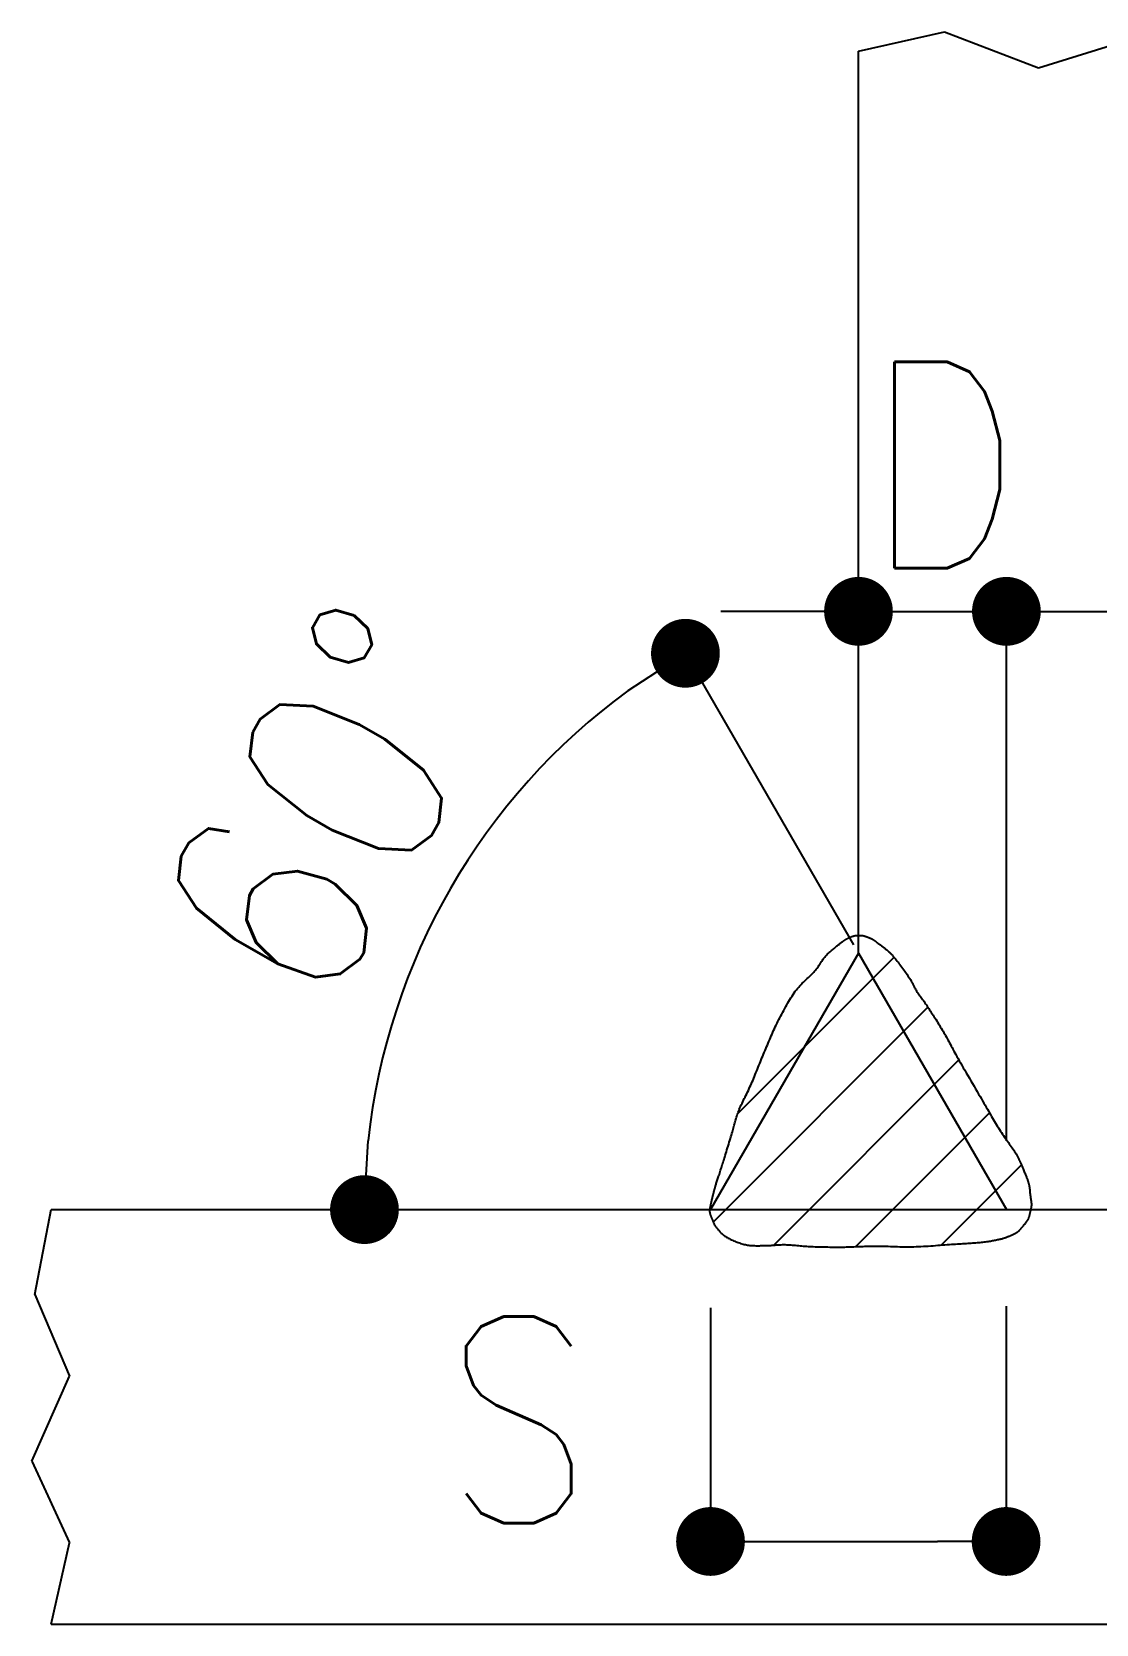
# Model space of a CAD drawing. Extents: x 89504 to 820828, y -104886 to 219894.
# Drawn here: x 820003.9 to 820127.7, y -103060.1 to -102875 of the extents above; entities that cross this region are included whole.
import ezdxf

# ---------------------------------------------------------------- set-up
doc = ezdxf.new("R2010")
doc.units = 0
doc.header["$MEASUREMENT"] = 0
doc.layers.get('0').update_dxf_attribs({"color": 3, "linetype": 'CONTINUOUS'})
doc.layers.add('寸法', color=4, linetype='CONTINUOUS')
doc.styles.add('DRACAD', font='txt', dxfattribs={"width": 0.85, "bigfont": 'extfont2'})

# ---------------------------------------------------------------- blocks, each defined once
blk = doc.blocks.new('_DOT')
at = {"color": 0, "linetype": 'ByBlock', "lineweight": -2}
blk.add_line((-0.5, 0), (-1, 0), dxfattribs=at)
at = {"color": 0, "linetype": 'ByBlock', "lineweight": -2, "const_width": 0.5}
blk.add_lwpolyline([(-0.25, 0, 1), (0.25, 0, 1)], format="xyb", close=True, dxfattribs=at)

msp = doc.modelspace()

# ---------------------------------------------------------------- linework, layer by layer
at = {"layer": '寸法'}
for p, q in [((820100.05776, -102877.29396), (820110.04992, -102875.03842)), ((820110.04992, -102875.03842), (820120.98141, -102879.20285)), ((820100.05776, -102982.13136), (820100.05776, -102877.29396)), ((820120.98141, -102879.20285), (820131.13222, -102876.07947)), ((820092.05776, -102942.39647), (820084.05776, -102942.39647)), ((820100.05776, -102974.13136), (820100.05776, -102942.39647)), ((820100.05776, -102942.39647), (820117.2667, -102942.39647)), ((820117.2667, -103003.93778), (820117.2667, -102942.39647)), ((820125.2667, -102942.39647), (820133.2667, -102942.39647)), ((820099.49951, -102981.16446), (820079.93225, -102947.27334)), ((820097.94653, -102980.97603), (820097.99941, -102980.9339)), ((820097.99941, -102980.9339), (820098.0496, -102980.89402)), ((820098.0496, -102980.89402), (820098.09778, -102980.85637)), ((820098.09778, -102980.85637), (820098.14371, -102980.82142)), ((820098.14371, -102980.82142), (820098.18808, -102980.7878)), ((820098.18808, -102980.7878), (820098.23088, -102980.75621)), ((820098.23088, -102980.75621), (820098.27255, -102980.72596)), ((820098.27255, -102980.72596), (820098.31311, -102980.69705)), ((820098.31311, -102980.69705), (820098.353, -102980.66904)), ((820098.353, -102980.66904), (820098.39221, -102980.64193)), ((820098.39221, -102980.64193), (820098.43142, -102980.61527)), ((820098.43142, -102980.61527), (820098.47086, -102980.58905)), ((820098.47086, -102980.58905), (820098.51052, -102980.56283)), ((820098.51052, -102980.56283), (820098.54973, -102980.53774)), ((820098.54973, -102980.53774), (820098.58716, -102980.51443)), ((820098.58716, -102980.51443), (820098.62346, -102980.49292)), ((820098.62346, -102980.49292), (820098.65841, -102980.47298)), ((820098.65841, -102980.47298), (820098.69225, -102980.45438)), ((820098.69225, -102980.45438), (820098.72496, -102980.43713)), ((820098.72496, -102980.43713), (820098.75678, -102980.42077)), ((820098.75678, -102980.42077), (820098.7886, -102980.40576)), ((820098.7886, -102980.40576), (820098.81907, -102980.39119)), ((820098.81907, -102980.39119), (820098.84932, -102980.37775)), ((820098.84932, -102980.37775), (820098.87912, -102980.3643)), ((820098.87912, -102980.3643), (820098.90915, -102980.35175)), ((820098.90915, -102980.35175), (820098.93918, -102980.33876)), ((820098.93918, -102980.33876), (820098.9692, -102980.32621)), ((820098.9692, -102980.32621), (820098.99923, -102980.31366)), ((820098.99923, -102980.31366), (820099.0297, -102980.30089)), ((820099.0297, -102980.30089), (820099.06107, -102980.28767)), ((820099.06107, -102980.28767), (820099.09267, -102980.27422)), ((820099.09267, -102980.27422), (820099.12381, -102980.26078)), ((820099.12381, -102980.26078), (820099.15563, -102980.24778)), ((820099.15563, -102980.24778), (820099.18656, -102980.23501)), ((820099.18656, -102980.23501), (820099.2177, -102980.22269)), ((820099.2177, -102980.22269), (820099.24862, -102980.21059)), ((820099.24862, -102980.21059), (820099.27955, -102980.19849)), ((820099.27955, -102980.19849), (820099.31047, -102980.18684)), ((820099.31047, -102980.18684), (820099.34117, -102980.17586)), ((820099.34117, -102980.17586), (820099.37209, -102980.1651)), ((820099.37209, -102980.1651), (820099.40212, -102980.15479)), ((820099.40212, -102980.15479), (820099.43259, -102980.14493)), ((820099.43259, -102980.14493), (820099.46262, -102980.13575)), ((820099.46262, -102980.13575), (820099.49219, -102980.12701)), ((820099.49219, -102980.12701), (820099.52222, -102980.11872)), ((820099.52222, -102980.11872), (820099.5518, -102980.1111)), ((820099.5518, -102980.1111), (820099.58138, -102980.10393)), ((820099.58138, -102980.10393), (820099.61028, -102980.09765)), ((820099.61028, -102980.09765), (820099.63851, -102980.09183)), ((820099.63851, -102980.09183), (820099.66608, -102980.08645)), ((820099.66608, -102980.08645), (820099.69341, -102980.08197)), ((820099.69341, -102980.08197), (820099.7203, -102980.07771)), ((820099.7203, -102980.07771), (820099.74674, -102980.0739)), ((820099.74674, -102980.0739), (820099.77318, -102980.07077)), ((820099.77318, -102980.07077), (820099.79985, -102980.06808)), ((820099.79985, -102980.06808), (820099.82651, -102980.06584)), ((820099.82651, -102980.06584), (820099.8534, -102980.06404)), ((820099.8534, -102980.06404), (820099.88051, -102980.06225)), ((820099.88051, -102980.06225), (820099.90852, -102980.06113)), ((820099.90852, -102980.06113), (820099.93676, -102980.06023)), ((820099.93676, -102980.06023), (820099.96544, -102980.05956)), ((820099.96544, -102980.05956), (820099.99502, -102980.05934)), ((820099.99502, -102980.05934), (820100.02594, -102980.05911)), ((820100.02594, -102980.05911), (820100.05776, -102980.05956)), ((820100.05776, -102980.05956), (820100.08958, -102980.05956)), ((820100.08958, -102980.05956), (820100.1214, -102980.05911)), ((820100.1214, -102980.05911), (820100.15344, -102980.05889)), ((820100.15344, -102980.05889), (820100.18548, -102980.05822)), ((820100.18548, -102980.05822), (820100.21775, -102980.05777)), ((820100.21775, -102980.05777), (820100.25046, -102980.05777)), ((820100.25046, -102980.05777), (820100.28363, -102980.05777)), ((820100.28363, -102980.05777), (820100.31768, -102980.05867)), ((820100.31768, -102980.05867), (820100.35242, -102980.06023)), ((820100.35242, -102980.06023), (820100.38804, -102980.06247)), ((820100.38804, -102980.06247), (820100.42502, -102980.06561)), ((820100.42502, -102980.06561), (820100.46289, -102980.06987)), ((820100.46289, -102980.06987), (820100.50277, -102980.07569)), ((820100.50277, -102980.07569), (820100.54355, -102980.08287)), ((820100.54355, -102980.08287), (820100.58635, -102980.09138)), ((820100.58635, -102980.09138), (820100.63094, -102980.10169)), ((820100.63094, -102980.10169), (820100.67777, -102980.11379)), ((820100.67777, -102980.11379), (820100.72729, -102980.12813)), ((820100.72729, -102980.12813), (820100.78018, -102980.14426)), ((820100.78018, -102980.14426), (820100.83619, -102980.16219)), ((820100.83619, -102980.16219), (820100.89445, -102980.18146)), ((820100.89445, -102980.18146), (820100.95495, -102980.20252)), ((820100.95495, -102980.20252), (820101.01725, -102980.2247)), ((820101.01725, -102980.2247), (820101.08044, -102980.24823)), ((820101.08044, -102980.24823), (820101.14452, -102980.27243)), ((820101.14452, -102980.27243), (820101.20883, -102980.2973)), ((820101.20883, -102980.2973), (820101.27269, -102980.32307)), ((820101.27269, -102980.32307), (820101.33633, -102980.34929)), ((820101.33633, -102980.34929), (820101.39862, -102980.37595)), ((820101.39862, -102980.37595), (820101.45957, -102980.4024)), ((820101.45957, -102980.4024), (820101.51828, -102980.42884)), ((820101.51828, -102980.42884), (820101.57474, -102980.45528)), ((820101.57474, -102980.45528), (820101.6283, -102980.48127)), ((820101.6283, -102980.48127), (820101.67827, -102980.50681)), ((820101.67827, -102980.50681), (820101.7251, -102980.53214)), ((820101.7251, -102980.53214), (820101.76924, -102980.55746)), ((820101.76924, -102980.55746), (820101.81047, -102980.58233)), ((820101.81047, -102980.58233), (820101.84991, -102980.60765)), ((820101.84991, -102980.60765), (820101.8871, -102980.63297)), ((820101.8871, -102980.63297), (820101.92296, -102980.65851)), ((820101.92296, -102980.65851), (820101.95791, -102980.68428)), ((820101.95791, -102980.68428), (820101.99197, -102980.7105)), ((820101.99197, -102980.7105), (820102.02603, -102980.73694)), ((820102.02603, -102980.73694), (820102.05919, -102980.76405)), ((820102.05919, -102980.76405), (820102.09325, -102980.79161)), ((820102.09325, -102980.79161), (820102.12776, -102980.81962)), ((820102.12776, -102980.81962), (820102.16316, -102980.8483)), ((820102.16316, -102980.8483), (820102.19991, -102980.87788)), ((820102.19991, -102980.87788), (820102.23845, -102980.90836)), ((820102.23845, -102980.90836), (820102.27879, -102980.9395)), ((820102.27879, -102980.9395), (820102.32181, -102980.97155)), ((820100.05776, -102982.13136), (820082.84882, -103011.93778)), ((820086.00289, -103000.80127), (820104.20023, -102982.60415)), ((820095.91999, -102982.85579), (820095.98766, -102982.7628)), ((820095.98766, -102982.7628), (820096.05825, -102982.67093)), ((820096.05825, -102982.67093), (820096.13242, -102982.57995)), ((820096.13242, -102982.57995), (820096.21084, -102982.48988)), ((820096.21084, -102982.48988), (820096.29353, -102982.40069)), ((820096.29353, -102982.40069), (820096.37979, -102982.31196)), ((820096.37979, -102982.31196), (820096.46853, -102982.2239)), ((820096.46853, -102982.2239), (820096.5604, -102982.13718)), ((820096.5604, -102982.13718), (820096.65361, -102982.05136)), ((820096.65361, -102982.05136), (820096.74773, -102981.96689)), ((820096.74773, -102981.96689), (820096.84318, -102981.88398)), ((820096.84318, -102981.88398), (820096.93819, -102981.80286)), ((820096.93819, -102981.80286), (820097.03275, -102981.72332)), ((820097.03275, -102981.72332), (820097.12596, -102981.64601)), ((820097.12596, -102981.64601), (820097.21828, -102981.57095)), ((820097.21828, -102981.57095), (820097.30791, -102981.49812)), ((820097.30791, -102981.49812), (820097.39485, -102981.42776)), ((820097.39485, -102981.42776), (820097.47866, -102981.36032)), ((820097.47866, -102981.36032), (820097.55843, -102981.29556)), ((820097.55843, -102981.29556), (820097.63372, -102981.23416)), ((820097.63372, -102981.23416), (820097.70408, -102981.1759)), ((820097.70408, -102981.1759), (820097.76995, -102981.12078)), ((820097.76995, -102981.12078), (820097.8318, -102981.06947)), ((820097.8318, -102981.06947), (820097.89073, -102981.02129)), ((820097.89073, -102981.02129), (820097.94653, -102980.97603)), ((820100.05776, -102982.13136), (820117.2667, -103011.93778)), ((820102.32181, -102980.97155), (820102.36618, -102981.00426)), ((820102.36618, -102981.00426), (820102.41189, -102981.0372)), ((820102.41189, -102981.0372), (820102.45805, -102981.07014)), ((820102.45805, -102981.07014), (820102.50555, -102981.10375)), ((820102.50555, -102981.10375), (820102.55395, -102981.13781)), ((820102.55395, -102981.13781), (820102.6028, -102981.17232)), ((820102.6028, -102981.17232), (820102.65254, -102981.20772)), ((820102.65254, -102981.20772), (820102.70274, -102981.24357)), ((820102.70274, -102981.24357), (820102.7536, -102981.28054)), ((820102.7536, -102981.28054), (820102.80536, -102981.31819)), ((820102.80536, -102981.31819), (820102.85735, -102981.35673)), ((820102.85735, -102981.35673), (820102.90978, -102981.39662)), ((820102.90978, -102981.39662), (820102.96311, -102981.43762)), ((820102.96311, -102981.43762), (820103.01689, -102981.47975)), ((820103.01689, -102981.47975), (820103.07067, -102981.52322)), ((820103.07067, -102981.52322), (820103.12489, -102981.56848)), ((820103.12489, -102981.56848), (820103.17957, -102981.61464)), ((820103.17957, -102981.61464), (820103.23335, -102981.66125)), ((820103.23335, -102981.66125), (820103.28623, -102981.70561)), ((820103.28623, -102981.70561), (820103.33821, -102981.74886)), ((820103.33821, -102981.74886), (820103.38975, -102981.79166)), ((820103.38975, -102981.79166), (820103.44174, -102981.83468)), ((820103.44174, -102981.83468), (820103.49305, -102981.87815)), ((820103.49305, -102981.87815), (820103.54548, -102981.92342)), ((820103.54548, -102981.92342), (820103.59904, -102981.97025)), ((820103.59904, -102981.97025), (820103.65326, -102982.01954)), ((820103.65326, -102982.01954), (820103.70973, -102982.0722)), ((820103.70973, -102982.0722), (820103.76844, -102982.12844)), ((820103.76844, -102982.12844), (820103.82894, -102982.18917)), ((820103.82894, -102982.18917), (820103.89235, -102982.25482)), ((820103.89235, -102982.25482), (820103.9589, -102982.3263)), ((820103.9589, -102982.3263), (820104.02836, -102982.40361)), ((820104.02836, -102982.40361), (820104.10231, -102982.48808)), ((820104.10231, -102982.48808), (820104.18006, -102982.57973)), ((820104.18006, -102982.57973), (820104.26364, -102982.68079)), ((820104.26364, -102982.68079), (820104.35462, -102982.7926)), ((820104.35462, -102982.7926), (820104.45097, -102982.91338)), ((820094.49084, -102984.70687), (820094.61588, -102984.5843)), ((820094.61588, -102984.5843), (820094.73598, -102984.46308)), ((820094.73598, -102984.46308), (820094.84959, -102984.3423)), ((820094.84959, -102984.3423), (820094.95602, -102984.22242)), ((820094.95602, -102984.22242), (820095.05551, -102984.10366)), ((820095.05551, -102984.10366), (820095.14783, -102983.98782)), ((820095.14783, -102983.98782), (820095.2341, -102983.87466)), ((820095.2341, -102983.87466), (820095.31477, -102983.76397)), ((820095.31477, -102983.76397), (820095.39073, -102983.65529)), ((820095.39073, -102983.65529), (820095.46288, -102983.54885)), ((820095.46288, -102983.54885), (820095.53145, -102983.44443)), ((820095.53145, -102983.44443), (820095.59822, -102983.34226)), ((820095.59822, -102983.34226), (820095.66298, -102983.24165)), ((820095.66298, -102983.24165), (820095.72684, -102983.14283)), ((820095.72684, -102983.14283), (820095.79048, -102983.04603)), ((820095.79048, -102983.04603), (820095.85456, -102982.95013)), ((820095.85456, -102982.95013), (820095.91999, -102982.85579)), ((820104.45097, -102982.91338), (820104.55247, -102983.042)), ((820104.55247, -102983.042), (820104.65846, -102983.17734)), ((820104.65846, -102983.17734), (820104.76736, -102983.31806)), ((820104.76736, -102983.31806), (820104.87805, -102983.46303)), ((820104.87805, -102983.46303), (820104.99054, -102983.61092)), ((820104.99054, -102983.61092), (820105.10258, -102983.76016)), ((820105.10258, -102983.76016), (820105.21461, -102983.91006)), ((820105.21461, -102983.91006), (820105.32441, -102984.0593)), ((820105.32441, -102984.0593), (820105.43197, -102984.20629)), ((820105.43197, -102984.20629), (820105.53549, -102984.35014)), ((820105.53549, -102984.35014), (820105.63475, -102984.48907)), ((820105.63475, -102984.48907), (820105.72864, -102984.62262)), ((820105.72864, -102984.62262), (820105.81558, -102984.749)), ((820092.709, -102986.56512), (820092.83672, -102986.39617)), ((820092.83672, -102986.39617), (820092.96848, -102986.23282)), ((820092.96848, -102986.23282), (820093.10427, -102986.07462)), ((820093.10427, -102986.07462), (820093.24275, -102985.92136)), ((820093.24275, -102985.92136), (820093.38302, -102985.77257)), ((820093.38302, -102985.77257), (820093.52508, -102985.62804)), ((820093.52508, -102985.62804), (820093.66715, -102985.48755)), ((820093.66715, -102985.48755), (820093.80921, -102985.35041)), ((820093.80921, -102985.35041), (820093.95038, -102985.21642)), ((820093.95038, -102985.21642), (820094.08997, -102985.08578)), ((820094.08997, -102985.08578), (820094.22711, -102984.95739)), ((820094.22711, -102984.95739), (820094.36088, -102984.83123)), ((820094.36088, -102984.83123), (820094.49084, -102984.70687)), ((820105.81558, -102984.749), (820105.89535, -102984.86686)), ((820105.89535, -102984.86686), (820105.96706, -102984.97755)), ((820105.96706, -102984.97755), (820106.03249, -102985.0822)), ((820106.03249, -102985.0822), (820106.0912, -102985.18213)), ((820106.0912, -102985.18213), (820106.14497, -102985.27759)), ((820106.14497, -102985.27759), (820106.19427, -102985.36946)), ((820106.19427, -102985.36946), (820106.23998, -102985.45842)), ((820106.23998, -102985.45842), (820106.283, -102985.54514)), ((820106.283, -102985.54514), (820106.32446, -102985.63028)), ((820106.32446, -102985.63028), (820106.36479, -102985.71476)), ((820106.36479, -102985.71476), (820106.4049, -102985.79856)), ((820106.4049, -102985.79856), (820106.44568, -102985.88326)), ((820106.44568, -102985.88326), (820106.48826, -102985.96909)), ((820106.48826, -102985.96909), (820106.53285, -102986.0567)), ((820106.53285, -102986.0567), (820106.58102, -102986.14678)), ((820106.58102, -102986.14678), (820106.63346, -102986.24022)), ((820106.63346, -102986.24022), (820106.69015, -102986.33746)), ((820106.69015, -102986.33746), (820106.75311, -102986.43942)), ((820106.75311, -102986.43942), (820106.82033, -102986.54384)), ((820091.48152, -102988.55917), (820091.60006, -102988.34361)), ((820091.60006, -102988.34361), (820091.71994, -102988.12984)), ((820091.71994, -102988.12984), (820091.84094, -102987.91876)), ((820091.84094, -102987.91876), (820091.96306, -102987.71082)), ((820091.96306, -102987.71082), (820092.08607, -102987.50691)), ((820092.08607, -102987.50691), (820092.20932, -102987.30704)), ((820092.20932, -102987.30704), (820092.3339, -102987.11209)), ((820092.3339, -102987.11209), (820092.45849, -102986.92342)), ((820092.45849, -102986.92342), (820092.58352, -102986.7408)), ((820092.58352, -102986.7408), (820092.709, -102986.56512)), ((820106.82033, -102986.54384), (820106.89025, -102986.64848)), ((820106.89025, -102986.64848), (820106.96173, -102986.75379)), ((820106.96173, -102986.75379), (820107.03567, -102986.85978)), ((820107.03567, -102986.85978), (820107.11163, -102986.96667)), ((820107.11163, -102986.96667), (820107.18916, -102987.07489)), ((820107.18916, -102987.07489), (820107.26893, -102987.18469)), ((820107.26893, -102987.18469), (820107.35027, -102987.29606)), ((820107.35027, -102987.29606), (820107.4334, -102987.40921)), ((820107.4334, -102987.40921), (820107.51765, -102987.52484)), ((820107.51765, -102987.52484), (820107.60325, -102987.64315)), ((820107.60325, -102987.64315), (820107.69042, -102987.7637)), ((820107.69042, -102987.7637), (820107.77893, -102987.88739)), ((820107.77893, -102987.88739), (820107.86811, -102988.01422)), ((820107.86811, -102988.01422), (820107.95819, -102988.14463)), ((820107.95819, -102988.14463), (820108.04961, -102988.27885)), ((820108.04961, -102988.27885), (820108.14148, -102988.41688)), ((820083.15423, -103013.38486), (820108.13386, -102988.40523)), ((820090.58836, -102990.27535), (820090.69278, -102990.06584)), ((820090.69278, -102990.06584), (820090.80011, -102989.85544)), ((820090.80011, -102989.85544), (820090.90923, -102989.64212)), ((820090.90923, -102989.64212), (820091.02037, -102989.42701)), ((820091.02037, -102989.42701), (820091.13331, -102989.21033)), ((820091.13331, -102989.21033), (820091.24781, -102988.99297)), ((820091.24781, -102988.99297), (820091.36366, -102988.77607)), ((820091.36366, -102988.77607), (820091.48152, -102988.55917)), ((820108.14148, -102988.41688), (820108.23492, -102988.55872)), ((820108.23492, -102988.55872), (820108.3306, -102988.70481)), ((820108.3306, -102988.70481), (820108.42874, -102988.8545)), ((820108.42874, -102988.8545), (820108.52823, -102989.00776)), ((820108.52823, -102989.00776), (820108.62951, -102989.16417)), ((820108.62951, -102989.16417), (820108.73236, -102989.32348)), ((820108.73236, -102989.32348), (820108.83611, -102989.48549)), ((820108.83611, -102989.48549), (820108.94098, -102989.64996)), ((820108.94098, -102989.64996), (820109.04674, -102989.81667)), ((820109.04674, -102989.81667), (820109.1525, -102989.98518)), ((820109.1525, -102989.98518), (820109.25916, -102990.1557)), ((820109.25916, -102990.1557), (820109.36538, -102990.32756)), ((820089.72836, -102992.18245), (820089.81866, -102991.96936)), ((820089.81866, -102991.96936), (820089.91008, -102991.75626)), ((820089.91008, -102991.75626), (820090.00218, -102991.54362)), ((820090.00218, -102991.54362), (820090.09584, -102991.33097)), ((820090.09584, -102991.33097), (820090.19085, -102991.119)), ((820090.19085, -102991.119), (820090.2872, -102990.90724)), ((820090.2872, -102990.90724), (820090.38579, -102990.69617)), ((820090.38579, -102990.69617), (820090.48573, -102990.48531)), ((820090.48573, -102990.48531), (820090.58836, -102990.27535)), ((820109.36538, -102990.32756), (820109.47159, -102990.50032)), ((820109.47159, -102990.50032), (820109.5778, -102990.67443)), ((820109.5778, -102990.67443), (820109.68289, -102990.84921)), ((820109.68289, -102990.84921), (820109.78753, -102991.02421)), ((820109.78753, -102991.02421), (820109.89105, -102991.19966)), ((820109.89105, -102991.19966), (820109.99189, -102991.37354)), ((820109.99189, -102991.37354), (820110.09003, -102991.54474)), ((820110.09003, -102991.54474), (820110.18504, -102991.71459)), ((820110.18504, -102991.71459), (820110.2787, -102991.88354)), ((820110.2787, -102991.88354), (820110.37125, -102992.05249)), ((820110.37125, -102992.05249), (820110.46334, -102992.22234)), ((820088.92214, -102994.09986), (820089.01177, -102993.88587)), ((820089.01177, -102993.88587), (820089.10185, -102993.673)), ((820089.10185, -102993.673), (820089.19192, -102993.46058)), ((820089.19192, -102993.46058), (820089.28155, -102993.24793)), ((820089.28155, -102993.24793), (820089.37074, -102993.03506)), ((820089.37074, -102993.03506), (820089.45992, -102992.82196)), ((820089.45992, -102992.82196), (820089.5491, -102992.60887)), ((820089.5491, -102992.60887), (820089.63851, -102992.39555)), ((820089.63851, -102992.39555), (820089.72836, -102992.18245)), ((820110.46334, -102992.22234), (820110.55566, -102992.39376)), ((820110.55566, -102992.39376), (820110.64843, -102992.56764)), ((820110.64843, -102992.56764), (820110.74344, -102992.74488)), ((820110.74344, -102992.74488), (820110.84046, -102992.92616)), ((820110.84046, -102992.92616), (820110.94017, -102993.11236)), ((820110.94017, -102993.11236), (820111.04414, -102993.3044)), ((820111.04414, -102993.3044), (820111.15215, -102993.50315)), ((820111.15215, -102993.50315), (820111.26463, -102993.70908)), ((820111.26463, -102993.70908), (820111.38339, -102993.92329)), ((820088.2228, -102995.82501), (820088.30907, -102995.61035)), ((820088.30907, -102995.61035), (820088.39601, -102995.39524)), ((820088.39601, -102995.39524), (820088.4825, -102995.17923)), ((820088.4825, -102995.17923), (820088.56967, -102994.96322)), ((820088.56967, -102994.96322), (820088.65706, -102994.74677)), ((820088.65706, -102994.74677), (820088.74512, -102994.53053)), ((820088.74512, -102994.53053), (820088.83318, -102994.31475)), ((820088.83318, -102994.31475), (820088.92214, -102994.09986)), ((820090.20474, -103016.06882), (820111.73205, -102994.54151)), ((820111.38339, -102993.92329), (820111.50843, -102994.14669)), ((820111.50843, -102994.14669), (820111.64018, -102994.38018)), ((820111.64018, -102994.38018), (820111.78045, -102994.62689)), ((820111.78045, -102994.62689), (820111.93058, -102994.8886)), ((820111.93058, -102994.8886), (820112.08878, -102995.16377)), ((820112.08878, -102995.16377), (820112.2537, -102995.44991)), ((820112.2537, -102995.44991), (820112.42444, -102995.74569)), ((820112.42444, -102995.74569), (820112.60012, -102996.04842)), ((820087.43742, -102997.67811), (820087.52795, -102997.47913)), ((820087.52795, -102997.47913), (820087.61645, -102997.27993)), ((820087.61645, -102997.27993), (820087.70384, -102997.07871)), ((820087.70384, -102997.07871), (820087.79056, -102996.87503)), ((820087.79056, -102996.87503), (820087.87728, -102996.66865)), ((820087.87728, -102996.66865), (820087.96355, -102996.46027)), ((820087.96355, -102996.46027), (820088.05004, -102996.25008)), ((820088.05004, -102996.25008), (820088.13653, -102996.03811)), ((820088.13653, -102996.03811), (820088.2228, -102995.82501)), ((820112.60012, -102996.04842), (820112.77893, -102996.35652)), ((820112.77893, -102996.35652), (820112.96043, -102996.66843)), ((820112.96043, -102996.66843), (820113.14238, -102996.98169)), ((820113.14238, -102996.98169), (820113.325, -102997.2945)), ((820113.325, -102997.2945), (820113.50628, -102997.60506)), ((820113.50628, -102997.60506), (820113.68509, -102997.91137)), ((820086.51378, -102999.59373), (820086.60072, -102999.41111)), ((820086.60072, -102999.41111), (820086.68991, -102999.22602)), ((820086.68991, -102999.22602), (820086.78133, -102999.03869)), ((820086.78133, -102999.03869), (820086.8741, -102998.8489)), ((820086.8741, -102998.8489), (820086.96821, -102998.65777)), ((820086.96821, -102998.65777), (820087.06254, -102998.46439)), ((820087.06254, -102998.46439), (820087.15688, -102998.26967)), ((820087.15688, -102998.26967), (820087.25144, -102998.0736)), ((820087.25144, -102998.0736), (820087.34488, -102997.87642)), ((820087.34488, -102997.87642), (820087.43742, -102997.67811)), ((820113.68509, -102997.91137), (820113.86009, -102998.21141)), ((820113.86009, -102998.21141), (820114.03061, -102998.50315)), ((820114.03061, -102998.50315), (820114.19508, -102998.78459)), ((820114.19508, -102998.78459), (820114.35283, -102999.05415)), ((820114.35283, -102999.05415), (820114.50251, -102999.30982)), ((820114.50251, -102999.30982), (820114.64502, -102999.55407)), ((820085.82722, -103001.33568), (820085.86845, -103001.20191)), ((820085.86845, -103001.20191), (820085.91192, -103001.06523)), ((820085.91192, -103001.06523), (820085.95987, -103000.92383)), ((820085.95987, -103000.92383), (820086.01186, -103000.77707)), ((820086.01186, -103000.77707), (820086.06899, -103000.62357)), ((820086.06899, -103000.62357), (820086.13106, -103000.46246)), ((820086.13106, -103000.46246), (820086.19941, -103000.2953)), ((820086.19941, -103000.2953), (820086.27201, -103000.12456)), ((820086.27201, -103000.12456), (820086.34886, -102999.95068)), ((820086.34886, -102999.95068), (820086.42953, -102999.77366)), ((820086.42953, -102999.77366), (820086.51378, -102999.59373)), ((820099.76624, -103016.24226), (820115.30941, -103000.69909)), ((820114.64502, -102999.55407), (820114.7835, -102999.79203)), ((820114.7835, -102999.79203), (820114.91795, -103000.0235)), ((820114.91795, -103000.0235), (820115.04881, -103000.24892)), ((820115.04881, -103000.24892), (820115.17608, -103000.46896)), ((820115.17608, -103000.46896), (820115.30067, -103000.68385)), ((820115.30067, -103000.68385), (820115.42234, -103000.89381)), ((820115.42234, -103000.89381), (820115.542, -103001.09929)), ((820115.542, -103001.09929), (820115.65919, -103001.30073)), ((820115.65919, -103001.30073), (820115.77571, -103001.49859)), ((820085.27689, -103003.27236), (820085.33425, -103003.08257)), ((820085.33425, -103003.08257), (820085.3887, -103002.90241)), ((820085.3887, -103002.90241), (820085.43957, -103002.73234)), ((820085.43957, -103002.73234), (820085.48618, -103002.57146)), ((820085.48618, -103002.57146), (820085.5292, -103002.41797)), ((820085.5292, -103002.41797), (820085.56998, -103002.27097)), ((820085.56998, -103002.27097), (820085.60785, -103002.12958)), ((820085.60785, -103002.12958), (820085.64437, -103001.99267)), ((820085.64437, -103001.99267), (820085.68022, -103001.85912)), ((820085.68022, -103001.85912), (820085.71563, -103001.72759)), ((820085.71563, -103001.72759), (820085.7517, -103001.5974)), ((820085.7517, -103001.5974), (820085.78823, -103001.46699)), ((820085.78823, -103001.46699), (820085.82722, -103001.33568)), ((820115.77571, -103001.49859), (820115.88998, -103001.69264)), ((820115.88998, -103001.69264), (820116.00381, -103001.88399)), ((820116.00381, -103001.88399), (820116.11675, -103002.07267)), ((820116.11675, -103002.07267), (820116.22968, -103002.2591)), ((820116.22968, -103002.2591), (820116.34217, -103002.44351)), ((820116.34217, -103002.44351), (820116.456, -103002.62658)), ((820116.456, -103002.62658), (820116.56938, -103002.80808)), ((820116.56938, -103002.80808), (820116.68455, -103002.98734)), ((820116.68455, -103002.98734), (820116.80018, -103003.16212)), ((820116.80018, -103003.16212), (820116.91625, -103003.33286)), ((820084.69385, -103005.2077), (820084.75973, -103004.98855)), ((820084.75973, -103004.98855), (820084.82672, -103004.76739)), ((820084.82672, -103004.76739), (820084.89372, -103004.54555)), ((820084.89372, -103004.54555), (820084.96005, -103004.32417)), ((820084.96005, -103004.32417), (820085.02593, -103004.10458)), ((820085.02593, -103004.10458), (820085.09136, -103003.88857)), ((820085.09136, -103003.88857), (820085.15499, -103003.67682)), ((820085.15499, -103003.67682), (820085.21684, -103003.47112)), ((820085.21684, -103003.47112), (820085.27689, -103003.27236)), ((820116.91625, -103003.33286), (820117.03232, -103003.50002)), ((820117.03232, -103003.50002), (820117.14794, -103003.66404)), ((820117.14794, -103003.66404), (820117.26311, -103003.82471)), ((820117.26311, -103003.82471), (820117.37739, -103003.9829)), ((820117.37739, -103003.9829), (820117.4901, -103004.13819)), ((820117.4901, -103004.13819), (820117.60147, -103004.29145)), ((820117.60147, -103004.29145), (820117.71082, -103004.44293)), ((820117.71082, -103004.44293), (820117.81792, -103004.59261)), ((820117.81792, -103004.59261), (820117.92234, -103004.74095)), ((820117.92234, -103004.74095), (820118.02385, -103004.88839)), ((820118.02385, -103004.88839), (820118.12222, -103005.03493)), ((820084.16906, -103006.90461), (820084.2215, -103006.74149)), ((820084.2215, -103006.74149), (820084.27438, -103006.57433)), ((820084.27438, -103006.57433), (820084.32793, -103006.40313)), ((820084.32793, -103006.40313), (820084.38328, -103006.22477)), ((820084.38328, -103006.22477), (820084.44154, -103006.0361)), ((820084.44154, -103006.0361), (820084.50204, -103005.83891)), ((820084.50204, -103005.83891), (820084.56433, -103005.63411)), ((820084.56433, -103005.63411), (820084.62842, -103005.42326)), ((820084.62842, -103005.42326), (820084.69385, -103005.2077)), ((820109.68311, -103016.06053), (820119.00955, -103006.73387)), ((820118.12222, -103005.03493), (820118.21722, -103005.18103)), ((820118.21722, -103005.18103), (820118.30753, -103005.3269)), ((820118.30753, -103005.3269), (820118.39424, -103005.473)), ((820118.39424, -103005.473), (820118.47693, -103005.61955)), ((820118.47693, -103005.61955), (820118.55625, -103005.76699)), ((820118.55625, -103005.76699), (820118.63266, -103005.91443)), ((820118.63266, -103005.91443), (820118.70548, -103006.06187)), ((820118.70548, -103006.06187), (820118.77562, -103006.20886)), ((820118.77562, -103006.20886), (820118.84329, -103006.35473)), ((820118.84329, -103006.35473), (820118.90827, -103006.49926)), ((820118.90827, -103006.49926), (820118.97034, -103006.64222)), ((820118.97034, -103006.64222), (820119.03062, -103006.78272)), ((820119.03062, -103006.78272), (820119.08753, -103006.92075)), ((820083.556, -103008.7846), (820083.59006, -103008.67525)), ((820083.59006, -103008.67525), (820083.62591, -103008.5621)), ((820083.62591, -103008.5621), (820083.66355, -103008.4449)), ((820083.66355, -103008.4449), (820083.70277, -103008.32435)), ((820083.70277, -103008.32435), (820083.74377, -103008.19954)), ((820083.74377, -103008.19954), (820083.78612, -103008.07092)), ((820083.78612, -103008.07092), (820083.82982, -103007.93872)), ((820083.82982, -103007.93872), (820083.87485, -103007.80271)), ((820083.87485, -103007.80271), (820083.92124, -103007.66266)), ((820083.92124, -103007.66266), (820083.96874, -103007.5188)), ((820083.96874, -103007.5188), (820084.01737, -103007.37114)), ((820084.01737, -103007.37114), (820084.06711, -103007.21944)), ((820084.06711, -103007.21944), (820084.11753, -103007.06393)), ((820084.11753, -103007.06393), (820084.16906, -103006.90461)), ((820119.08753, -103006.92075), (820119.1431, -103007.05542)), ((820119.1431, -103007.05542), (820119.19621, -103007.18695)), ((820119.19621, -103007.18695), (820119.24752, -103007.31422)), ((820119.24752, -103007.31422), (820119.29682, -103007.43746)), ((820119.29682, -103007.43746), (820119.34432, -103007.556)), ((820119.34432, -103007.556), (820119.39048, -103007.66961)), ((820119.39048, -103007.66961), (820119.43485, -103007.77739)), ((820119.43485, -103007.77739), (820119.47697, -103007.87889)), ((820119.47697, -103007.87889), (820119.51641, -103007.9739)), ((820119.51641, -103007.9739), (820119.55271, -103008.06353)), ((820119.55271, -103008.06353), (820119.58722, -103008.14778)), ((820119.58722, -103008.14778), (820119.61859, -103008.22755)), ((820119.61859, -103008.22755), (820119.64817, -103008.30329)), ((820119.64817, -103008.30329), (820119.67595, -103008.37544)), ((820119.67595, -103008.37544), (820119.7015, -103008.4449)), ((820119.7015, -103008.4449), (820119.7257, -103008.51235)), ((820119.7257, -103008.51235), (820119.7481, -103008.57778)), ((820119.7481, -103008.57778), (820119.76917, -103008.64231)), ((820119.76917, -103008.64231), (820119.78933, -103008.70662)), ((820119.78933, -103008.70662), (820119.80905, -103008.77093)), ((820083.06169, -103010.60588), (820083.07827, -103010.53911)), ((820083.07827, -103010.53911), (820083.09485, -103010.47211)), ((820083.09485, -103010.47211), (820083.11143, -103010.40444)), ((820083.11143, -103010.40444), (820083.12891, -103010.33609)), ((820083.12891, -103010.33609), (820083.14639, -103010.2673)), ((820083.14639, -103010.2673), (820083.16387, -103010.19806)), ((820083.16387, -103010.19806), (820083.18224, -103010.1286)), ((820083.18224, -103010.1286), (820083.20017, -103010.05891)), ((820083.20017, -103010.05891), (820083.21854, -103009.99035)), ((820083.21854, -103009.99035), (820083.23557, -103009.9238)), ((820083.23557, -103009.9238), (820083.25237, -103009.85882)), ((820083.25237, -103009.85882), (820083.26873, -103009.79473)), ((820083.26873, -103009.79473), (820083.28576, -103009.73087)), ((820083.28576, -103009.73087), (820083.30234, -103009.66701)), ((820083.30234, -103009.66701), (820083.3196, -103009.60203)), ((820083.3196, -103009.60203), (820083.3373, -103009.53592)), ((820083.3373, -103009.53592), (820083.3559, -103009.46758)), ((820083.3559, -103009.46758), (820083.37539, -103009.39722)), ((820083.37539, -103009.39722), (820083.39601, -103009.32328)), ((820083.39601, -103009.32328), (820083.41797, -103009.24575)), ((820083.41797, -103009.24575), (820083.44172, -103009.16441)), ((820083.44172, -103009.16441), (820083.46726, -103009.07792)), ((820083.46726, -103009.07792), (820083.49438, -103008.98627)), ((820083.49438, -103008.98627), (820083.52395, -103008.88857)), ((820083.52395, -103008.88857), (820083.556, -103008.7846)), ((820119.80905, -103008.77093), (820119.82787, -103008.83569)), ((820119.82787, -103008.83569), (820119.84558, -103008.90202)), ((820119.84558, -103008.90202), (820119.86328, -103008.97014)), ((820119.86328, -103008.97014), (820119.88076, -103009.04094)), ((820119.88076, -103009.04094), (820119.89734, -103009.11265)), ((820119.89734, -103009.11265), (820119.91168, -103009.1839)), ((820119.91168, -103009.1839), (820119.9249, -103009.25449)), ((820119.9249, -103009.25449), (820119.93633, -103009.32462)), ((820119.93633, -103009.32462), (820119.94641, -103009.39408)), ((820119.94641, -103009.39408), (820119.9556, -103009.46332)), ((820119.9556, -103009.46332), (820119.96322, -103009.53234)), ((820119.96322, -103009.53234), (820119.97061, -103009.60135)), ((820119.97061, -103009.60135), (820119.97711, -103009.67014)), ((820119.97711, -103009.67014), (820119.98293, -103009.73916)), ((820119.98293, -103009.73916), (820119.98921, -103009.80817)), ((820119.98921, -103009.80817), (820119.99481, -103009.87741)), ((820119.99481, -103009.87741), (820120.00086, -103009.9471)), ((820120.00086, -103009.9471), (820120.00713, -103010.01701)), ((820120.00713, -103010.01701), (820120.01386, -103010.08737)), ((820120.01386, -103010.08737), (820120.02147, -103010.15863)), ((820120.02147, -103010.15863), (820120.02954, -103010.23033)), ((820120.02954, -103010.23033), (820120.03895, -103010.3036)), ((820120.03895, -103010.3036), (820120.04881, -103010.37845)), ((820120.04881, -103010.37845), (820120.05957, -103010.45463)), ((820120.05957, -103010.45463), (820120.07122, -103010.53194)), ((820120.07122, -103010.53194), (820120.08242, -103010.61014)), ((820004.27491, -103021.80514), (820006.16341, -103011.93778)), ((820006.16341, -103011.93778), (820245.57871, -103011.93778)), ((820082.76098, -103012.1827), (820082.76165, -103012.15827)), ((820082.76143, -103012.20712), (820082.76098, -103012.1827)), ((820082.76188, -103012.23154), (820082.76143, -103012.20712)), ((820082.76165, -103012.15827), (820082.763, -103012.1334)), ((820082.76188, -103012.23154), (820082.76367, -103012.25686)), ((820082.763, -103012.1334), (820082.76501, -103012.10808)), ((820082.76367, -103012.25686), (820082.76591, -103012.28263)), ((820082.76501, -103012.10808), (820082.76725, -103012.08164)), ((820082.76591, -103012.28263), (820082.76949, -103012.30952)), ((820082.76725, -103012.08164), (820082.76994, -103012.05408)), ((820082.76949, -103012.30952), (820082.77375, -103012.33798)), ((820082.76994, -103012.05408), (820082.77353, -103012.02495)), ((820082.77353, -103012.02495), (820082.77711, -103011.99425)), ((820082.77375, -103012.33798), (820082.77913, -103012.368)), ((820082.77711, -103011.99425), (820082.78115, -103011.96131)), ((820082.77913, -103012.368), (820082.78563, -103012.40005)), ((820082.78115, -103011.96131), (820082.78563, -103011.92613)), ((820082.78563, -103011.92613), (820082.79011, -103011.88893)), ((820082.78563, -103012.40005), (820082.7928, -103012.43343)), ((820082.79011, -103011.88893), (820082.79526, -103011.85084)), ((820082.79526, -103011.85084), (820082.80131, -103011.81185)), ((820082.80131, -103011.81185), (820082.80759, -103011.77197)), ((820082.80759, -103011.77197), (820082.81431, -103011.73118)), ((820082.81431, -103011.73118), (820082.82193, -103011.68906)), ((820082.82193, -103011.68906), (820082.82999, -103011.64604)), ((820082.82999, -103011.64604), (820082.83828, -103011.60212)), ((820082.83828, -103011.60212), (820082.84747, -103011.55685)), ((820082.84747, -103011.55685), (820082.85688, -103011.51069)), ((820082.85688, -103011.51069), (820082.86652, -103011.46342)), ((820082.86652, -103011.46342), (820082.87705, -103011.41501)), ((820082.87705, -103011.41501), (820082.88736, -103011.36549)), ((820082.88736, -103011.36549), (820082.89856, -103011.31463)), ((820082.89856, -103011.31463), (820082.90976, -103011.26287)), ((820082.90976, -103011.26287), (820082.92164, -103011.20976)), ((820082.92164, -103011.20976), (820082.93352, -103011.15531)), ((820082.93352, -103011.15531), (820082.94606, -103011.09974)), ((820082.94606, -103011.09974), (820082.95906, -103011.04238)), ((820082.95906, -103011.04238), (820082.97251, -103010.98367)), ((820082.97251, -103010.98367), (820082.9864, -103010.92362)), ((820082.9864, -103010.92362), (820083.00074, -103010.86222)), ((820083.00074, -103010.86222), (820083.01553, -103010.79971)), ((820083.01553, -103010.79971), (820083.03054, -103010.73607)), ((820083.03054, -103010.73607), (820083.046, -103010.67131)), ((820083.046, -103010.67131), (820083.06169, -103010.60588)), ((820120.00041, -103012.44553), (820120.0096, -103012.40184)), ((820120.0096, -103012.40184), (820120.01901, -103012.35725)), ((820120.01901, -103012.35725), (820120.02954, -103012.31199)), ((820120.02954, -103012.31199), (820120.04075, -103012.26627)), ((820120.04075, -103012.26627), (820120.0524, -103012.22191)), ((820120.0524, -103012.22191), (820120.06405, -103012.17777)), ((820120.06405, -103012.17777), (820120.0757, -103012.13385)), ((820120.0757, -103012.13385), (820120.0878, -103012.09038)), ((820120.08242, -103010.61014), (820120.09408, -103010.68879)), ((820120.0878, -103012.09038), (820120.09945, -103012.04668)), ((820120.09408, -103010.68879), (820120.10573, -103010.76766)), ((820120.09945, -103012.04668), (820120.11066, -103012.00276)), ((820120.10573, -103010.76766), (820120.11693, -103010.84631)), ((820120.11066, -103012.00276), (820120.12186, -103011.95795)), ((820120.11693, -103010.84631), (820120.12791, -103010.92452)), ((820120.12186, -103011.95795), (820120.13217, -103011.91269)), ((820120.12791, -103010.92452), (820120.13844, -103011.00182)), ((820120.13217, -103011.91269), (820120.14203, -103011.86608)), ((820120.13844, -103011.00182), (820120.14785, -103011.07801)), ((820120.14203, -103011.86608), (820120.15077, -103011.81857)), ((820120.14785, -103011.07801), (820120.15637, -103011.15285)), ((820120.15077, -103011.81857), (820120.15861, -103011.7695)), ((820120.15637, -103011.15285), (820120.16399, -103011.2259)), ((820120.15861, -103011.7695), (820120.16533, -103011.71864)), ((820120.16399, -103011.2259), (820120.16981, -103011.29693)), ((820120.16533, -103011.71864), (820120.17071, -103011.66598)), ((820120.16981, -103011.29693), (820120.17429, -103011.36549)), ((820120.17071, -103011.66598), (820120.17474, -103011.61108)), ((820120.17429, -103011.36549), (820120.17743, -103011.43137)), ((820120.17474, -103011.61108), (820120.17743, -103011.55394)), ((820120.17743, -103011.43137), (820120.17833, -103011.49411)), ((820120.17743, -103011.55394), (820120.17833, -103011.49411)), ((820082.7928, -103012.43343), (820082.80086, -103012.46705)), ((820082.80086, -103012.46705), (820082.81005, -103012.50111)), ((820082.81005, -103012.50111), (820082.82013, -103012.53561)), ((820082.82013, -103012.53561), (820082.83089, -103012.57057)), ((820082.83089, -103012.57057), (820082.84232, -103012.6062)), ((820082.84232, -103012.6062), (820082.85464, -103012.6425)), ((820082.85464, -103012.6425), (820082.86786, -103012.67924)), ((820082.86786, -103012.67924), (820082.88198, -103012.71689)), ((820082.88198, -103012.71689), (820082.89677, -103012.75543)), ((820082.89677, -103012.75543), (820082.91223, -103012.79487)), ((820082.91223, -103012.79487), (820082.92859, -103012.83498)), ((820082.92859, -103012.83498), (820082.94584, -103012.87621)), ((820082.94584, -103012.87621), (820082.96399, -103012.91856)), ((820082.96399, -103012.91856), (820082.98236, -103012.9618)), ((820082.98236, -103012.9618), (820083.00231, -103013.00639)), ((820083.00231, -103013.00639), (820083.02247, -103013.05188)), ((820083.02247, -103013.05188), (820083.04264, -103013.09894)), ((820083.04264, -103013.09894), (820083.06214, -103013.14689)), ((820083.06214, -103013.14689), (820083.08141, -103013.19574)), ((820083.08141, -103013.19574), (820083.10045, -103013.24548)), ((820083.10045, -103013.24548), (820083.11995, -103013.29657)), ((820083.11995, -103013.29657), (820083.13967, -103013.34856)), ((820083.13967, -103013.34856), (820083.16073, -103013.40121)), ((820083.16073, -103013.40121), (820083.18269, -103013.45477)), ((820083.18269, -103013.45477), (820083.20644, -103013.50944)), ((820083.20644, -103013.50944), (820083.23198, -103013.56501)), ((820083.23198, -103013.56501), (820083.25932, -103013.62126)), ((820083.25932, -103013.62126), (820083.2898, -103013.67817)), ((820083.2898, -103013.67817), (820083.32251, -103013.73598)), ((820083.32251, -103013.73598), (820083.35859, -103013.79491)), ((820083.35859, -103013.79491), (820083.3978, -103013.85407)), ((820083.3978, -103013.85407), (820083.44082, -103013.91412)), ((820083.44082, -103013.91412), (820083.48788, -103013.97507)), ((820083.48788, -103013.97507), (820083.53852, -103014.03736)), ((820083.53852, -103014.03736), (820083.5905, -103014.1019)), ((820083.5905, -103014.1019), (820083.64473, -103014.16867)), ((820083.64473, -103014.16867), (820083.70075, -103014.23679)), ((820083.70075, -103014.23679), (820083.75946, -103014.30625)), ((820118.83791, -103014.28922), (820118.87018, -103014.25516)), ((820118.87018, -103014.25516), (820118.902, -103014.22066)), ((820118.902, -103014.22066), (820118.93404, -103014.18503)), ((820118.93404, -103014.18503), (820118.96631, -103014.1485)), ((820118.96631, -103014.1485), (820118.9988, -103014.11086)), ((820118.9988, -103014.11086), (820119.03196, -103014.07187)), ((820119.03196, -103014.07187), (820119.06602, -103014.03154)), ((820119.06602, -103014.03154), (820119.10098, -103013.99008)), ((820119.10098, -103013.99008), (820119.13728, -103013.94706)), ((820119.13728, -103013.94706), (820119.17582, -103013.90224)), ((820119.17582, -103013.90224), (820119.2157, -103013.85496)), ((820119.2157, -103013.85496), (820119.25693, -103013.80567)), ((820119.25693, -103013.80567), (820119.29951, -103013.75458)), ((820119.29951, -103013.75458), (820119.34253, -103013.70215)), ((820119.34253, -103013.70215), (820119.386, -103013.64837)), ((820119.386, -103013.64837), (820119.42992, -103013.59369)), ((820119.42992, -103013.59369), (820119.47339, -103013.53835)), ((820119.47339, -103013.53835), (820119.51686, -103013.48255)), ((820119.51686, -103013.48255), (820119.55921, -103013.42653)), ((820119.55921, -103013.42653), (820119.60066, -103013.37096)), ((820119.60066, -103013.37096), (820119.6401, -103013.31562)), ((820119.6401, -103013.31562), (820119.67819, -103013.26117)), ((820119.67819, -103013.26117), (820119.71404, -103013.20739)), ((820119.71404, -103013.20739), (820119.74766, -103013.15518)), ((820119.74766, -103013.15518), (820119.77858, -103013.10431)), ((820119.77858, -103013.10431), (820119.80659, -103013.05524)), ((820119.80659, -103013.05524), (820119.83146, -103013.00751)), ((820119.83146, -103013.00751), (820119.85364, -103012.96135)), ((820119.85364, -103012.96135), (820119.87359, -103012.91609)), ((820119.87359, -103012.91609), (820119.89129, -103012.8715)), ((820119.89129, -103012.8715), (820119.9072, -103012.82781)), ((820119.9072, -103012.82781), (820119.92109, -103012.78478)), ((820119.92109, -103012.78478), (820119.93409, -103012.74221)), ((820119.93409, -103012.74221), (820119.94529, -103012.69986)), ((820119.94529, -103012.69986), (820119.95582, -103012.65773)), ((820119.95582, -103012.65773), (820119.96523, -103012.61583)), ((820119.96523, -103012.61583), (820119.97442, -103012.57371)), ((820119.97442, -103012.57371), (820119.98293, -103012.53136)), ((820119.98293, -103012.53136), (820119.9919, -103012.48856)), ((820119.9919, -103012.48856), (820120.00041, -103012.44553)), ((820083.75946, -103014.30625), (820083.82085, -103014.37684)), ((820083.82085, -103014.37684), (820083.88427, -103014.44809)), ((820083.88427, -103014.44809), (820083.95082, -103014.51957)), ((820083.95082, -103014.51957), (820084.02006, -103014.59127)), ((820084.02006, -103014.59127), (820084.09266, -103014.66275)), ((820084.09266, -103014.66275), (820084.16817, -103014.73379)), ((820084.16817, -103014.73379), (820084.24749, -103014.80392)), ((820084.24749, -103014.80392), (820084.3304, -103014.87294)), ((820084.3304, -103014.87294), (820084.41644, -103014.94038)), ((820084.41644, -103014.94038), (820084.50652, -103015.00604)), ((820084.50652, -103015.00604), (820084.60086, -103015.06945)), ((820084.60086, -103015.06945), (820084.699, -103015.13085)), ((820084.699, -103015.13085), (820084.80252, -103015.1909)), ((820084.80252, -103015.1909), (820084.91165, -103015.25162)), ((820084.91165, -103015.25162), (820085.02682, -103015.31257)), ((820085.02682, -103015.31257), (820085.14648, -103015.3733)), ((820085.14648, -103015.3733), (820085.27039, -103015.43335)), ((820085.27039, -103015.43335), (820085.39834, -103015.49295)), ((820085.39834, -103015.49295), (820085.52965, -103015.55121)), ((820085.52965, -103015.55121), (820085.6632, -103015.60857)), ((820085.6632, -103015.60857), (820085.79898, -103015.66392)), ((820085.79898, -103015.66392), (820085.93701, -103015.71747)), ((820085.93701, -103015.71747), (820086.07549, -103015.76856)), ((820086.07549, -103015.76856), (820086.21442, -103015.81719)), ((820086.21442, -103015.81719), (820086.35402, -103015.8629)), ((820086.35402, -103015.8629), (820086.49272, -103015.9057)), ((820086.49272, -103015.9057), (820086.6303, -103015.94469)), ((820086.6303, -103015.94469), (820086.76654, -103015.98009)), ((820086.76654, -103015.98009), (820086.90054, -103016.01146)), ((820086.90054, -103016.01146), (820087.03364, -103016.03835)), ((820087.03364, -103016.03835), (820087.16741, -103016.06076)), ((820087.16741, -103016.06076), (820087.30185, -103016.07958)), ((820087.30185, -103016.07958), (820087.43652, -103016.09504)), ((820087.43652, -103016.09504), (820087.57231, -103016.10692)), ((820087.57231, -103016.10692), (820087.7081, -103016.11588)), ((820087.7081, -103016.11588), (820087.84434, -103016.1226)), ((820087.84434, -103016.1226), (820087.98102, -103016.12686)), ((820088.80248, -103016.12507), (820088.93939, -103016.1235)), ((820088.93939, -103016.1235), (820089.07585, -103016.12215)), ((820089.07585, -103016.12215), (820089.21209, -103016.12126)), ((820089.21209, -103016.12126), (820089.34676, -103016.12014)), ((820089.34676, -103016.12014), (820089.47919, -103016.11678)), ((820089.47919, -103016.11678), (820089.61005, -103016.11095)), ((820089.61005, -103016.11095), (820089.73956, -103016.10378)), ((820089.73956, -103016.10378), (820089.86841, -103016.09526)), ((820089.86841, -103016.09526), (820089.9968, -103016.08563)), ((820089.9968, -103016.08563), (820090.12542, -103016.07532)), ((820090.12542, -103016.07532), (820090.25449, -103016.06479)), ((820090.25449, -103016.06479), (820090.3849, -103016.05426)), ((820090.3849, -103016.05426), (820090.51665, -103016.04418)), ((820090.51665, -103016.04418), (820090.65088, -103016.03476)), ((820090.65088, -103016.03476), (820090.78734, -103016.02625)), ((820090.78734, -103016.02625), (820090.92671, -103016.01908)), ((820090.92671, -103016.01908), (820091.06967, -103016.0137)), ((820091.06967, -103016.0137), (820091.21666, -103016.01056)), ((820091.21666, -103016.01056), (820091.36747, -103016.00967)), ((820091.36747, -103016.00967), (820091.52365, -103016.01146)), ((820091.52365, -103016.01146), (820091.68364, -103016.01594)), ((820091.68364, -103016.01594), (820091.84766, -103016.02311)), ((820091.84766, -103016.02311), (820092.01437, -103016.03252)), ((820092.01437, -103016.03252), (820092.18422, -103016.04395)), ((820092.18422, -103016.04395), (820092.35676, -103016.05695)), ((820092.35676, -103016.05695), (820092.53198, -103016.07129)), ((820092.53198, -103016.07129), (820092.71035, -103016.08675)), ((820092.71035, -103016.08675), (820092.89095, -103016.10288)), ((820092.89095, -103016.10288), (820093.0738, -103016.11946)), ((820093.0738, -103016.11946), (820093.25888, -103016.13605)), ((820108.7429, -103016.13179), (820109.02433, -103016.11095)), ((820109.02433, -103016.11095), (820109.30353, -103016.08989)), ((820109.30353, -103016.08989), (820109.57825, -103016.0686)), ((820109.57825, -103016.0686), (820109.8496, -103016.04754)), ((820109.8496, -103016.04754), (820110.11558, -103016.02692)), ((820110.11558, -103016.02692), (820110.37506, -103016.00698)), ((820110.37506, -103016.00698), (820110.62804, -103015.98816)), ((820110.62804, -103015.98816), (820110.87295, -103015.97023)), ((820110.87295, -103015.97023), (820111.10935, -103015.9541)), ((820111.10935, -103015.9541), (820111.33813, -103015.93931)), ((820111.33813, -103015.93931), (820111.5622, -103015.92542)), ((820111.5622, -103015.92542), (820111.7809, -103015.91242)), ((820111.7809, -103015.91242), (820111.99467, -103015.89965)), ((820111.99467, -103015.89965), (820112.20351, -103015.88777)), ((820112.20351, -103015.88777), (820112.40741, -103015.87612)), ((820112.40741, -103015.87612), (820112.60707, -103015.86447)), ((820112.60707, -103015.86447), (820112.80201, -103015.85326)), ((820112.80201, -103015.85326), (820112.99292, -103015.84161)), ((820112.99292, -103015.84161), (820113.17958, -103015.82996)), ((820113.17958, -103015.82996), (820113.36197, -103015.81786)), ((820113.36197, -103015.81786), (820113.54078, -103015.80531)), ((820113.54078, -103015.80531), (820113.71556, -103015.79232)), ((820113.71556, -103015.79232), (820113.88676, -103015.77842)), ((820113.88676, -103015.77842), (820114.05481, -103015.76363)), ((820114.05481, -103015.76363), (820114.21883, -103015.74817)), ((820114.21883, -103015.74817), (820114.38017, -103015.73114)), ((820114.38017, -103015.73114), (820114.53769, -103015.71322)), ((820114.53769, -103015.71322), (820114.69096, -103015.69439)), ((820114.69096, -103015.69439), (820114.84042, -103015.67445)), ((820114.84042, -103015.67445), (820114.98607, -103015.65406)), ((820114.98607, -103015.65406), (820115.12768, -103015.63277)), ((820115.12768, -103015.63277), (820115.26526, -103015.61126)), ((820115.26526, -103015.61126), (820115.39926, -103015.58886)), ((820115.39926, -103015.58886), (820115.52878, -103015.566)), ((820115.52878, -103015.566), (820115.65515, -103015.54314)), ((820115.65515, -103015.54314), (820115.77795, -103015.52006)), ((820115.77795, -103015.52006), (820115.89693, -103015.49676)), ((820115.89693, -103015.49676), (820116.01233, -103015.47323)), ((820116.01233, -103015.47323), (820116.12392, -103015.45015)), ((820116.12392, -103015.45015), (820116.23192, -103015.42707)), ((820116.23192, -103015.42707), (820116.33657, -103015.40422)), ((820116.33657, -103015.40422), (820116.43807, -103015.38159)), ((820116.43807, -103015.38159), (820116.53577, -103015.35963)), ((820116.53577, -103015.35963), (820116.62853, -103015.33789)), ((820116.62853, -103015.33789), (820116.71592, -103015.31616)), ((820116.71592, -103015.31616), (820116.79771, -103015.29487)), ((820116.79771, -103015.29487), (820116.87434, -103015.27381)), ((820116.87434, -103015.27381), (820116.94672, -103015.25252)), ((820116.94672, -103015.25252), (820117.01529, -103015.23123)), ((820117.01529, -103015.23123), (820117.08027, -103015.21017)), ((820117.08027, -103015.21017), (820117.14211, -103015.18911)), ((820117.14211, -103015.18911), (820117.20217, -103015.16759)), ((820117.20217, -103015.16759), (820117.25953, -103015.14631)), ((820117.25953, -103015.14631), (820117.31555, -103015.12457)), ((820117.31555, -103015.12457), (820117.37112, -103015.10261)), ((820117.37112, -103015.10261), (820117.42579, -103015.08043)), ((820117.42579, -103015.08043), (820117.48069, -103015.0578)), ((820117.48069, -103015.0578), (820117.53604, -103015.03494)), ((820117.53604, -103015.03494), (820117.5925, -103015.01164)), ((820117.5925, -103015.01164), (820117.65076, -103014.98789)), ((820117.65076, -103014.98789), (820117.70947, -103014.96369)), ((820117.70947, -103014.96369), (820117.76773, -103014.93949)), ((820117.76773, -103014.93949), (820117.82509, -103014.91529)), ((820117.82509, -103014.91529), (820117.88246, -103014.89109)), ((820117.88246, -103014.89109), (820117.93892, -103014.86666)), ((820117.93892, -103014.86666), (820117.99427, -103014.84201)), ((820117.99427, -103014.84201), (820118.04872, -103014.81692)), ((820118.04872, -103014.81692), (820118.10295, -103014.7916)), ((820118.10295, -103014.7916), (820118.15583, -103014.76583)), ((820118.15583, -103014.76583), (820118.20781, -103014.73984)), ((820118.20781, -103014.73984), (820118.25913, -103014.71317)), ((820118.25913, -103014.71317), (820118.3091, -103014.68628)), ((820118.3091, -103014.68628), (820118.35839, -103014.6585)), ((820118.35839, -103014.6585), (820118.4059, -103014.63026)), ((820118.4059, -103014.63026), (820118.45295, -103014.60158)), ((820118.45295, -103014.60158), (820118.49844, -103014.572)), ((820118.49844, -103014.572), (820118.54281, -103014.54175)), ((820118.54281, -103014.54175), (820118.5856, -103014.51128)), ((820118.5856, -103014.51128), (820118.62594, -103014.48058)), ((820118.62594, -103014.48058), (820118.66493, -103014.44966)), ((820118.66493, -103014.44966), (820118.70167, -103014.41851)), ((820118.70167, -103014.41851), (820118.73753, -103014.38692)), ((820118.73753, -103014.38692), (820118.77159, -103014.35488)), ((820118.77159, -103014.35488), (820118.8052, -103014.32239)), ((820118.8052, -103014.32239), (820118.83791, -103014.28922)), ((820087.98102, -103016.12686), (820088.11771, -103016.12932)), ((820088.11771, -103016.12932), (820088.25484, -103016.13022)), ((820088.25484, -103016.13022), (820088.39198, -103016.13)), ((820088.39198, -103016.13), (820088.52911, -103016.12888)), ((820088.52911, -103016.12888), (820088.6658, -103016.12708)), ((820088.6658, -103016.12708), (820088.80248, -103016.12507)), ((820093.25888, -103016.13605), (820093.44621, -103016.15263)), ((820093.44621, -103016.15263), (820093.63533, -103016.16876)), ((820093.63533, -103016.16876), (820093.82624, -103016.184)), ((820093.82624, -103016.184), (820094.01894, -103016.19834)), ((820094.01894, -103016.19834), (820094.21299, -103016.21111)), ((820094.21299, -103016.21111), (820094.40883, -103016.22231)), ((820094.40883, -103016.22231), (820094.60557, -103016.2315)), ((820094.60557, -103016.2315), (820094.805, -103016.23934)), ((820094.805, -103016.23934), (820095.00711, -103016.24652)), ((820095.00711, -103016.24652), (820095.21259, -103016.25324)), ((820095.21259, -103016.25324), (820095.42075, -103016.25929)), ((820095.42075, -103016.25929), (820095.63071, -103016.26489)), ((820095.63071, -103016.26489), (820095.84314, -103016.26982)), ((820095.84314, -103016.26982), (820096.05713, -103016.27408)), ((820096.05713, -103016.27408), (820096.27314, -103016.27811)), ((820096.27314, -103016.27811), (820096.49004, -103016.28125)), ((820096.49004, -103016.28125), (820096.70784, -103016.28394)), ((820096.70784, -103016.28394), (820096.92676, -103016.28595)), ((820096.92676, -103016.28595), (820097.14591, -103016.28752)), ((820097.14591, -103016.28752), (820097.36528, -103016.28842)), ((820097.36528, -103016.28842), (820097.5842, -103016.28887)), ((820097.5842, -103016.28887), (820097.80312, -103016.28864)), ((820097.80312, -103016.28864), (820098.02092, -103016.28797)), ((820098.02092, -103016.28797), (820098.23782, -103016.28662)), ((820098.23782, -103016.28662), (820098.45383, -103016.28394)), ((820098.45383, -103016.28394), (820098.6676, -103016.2799)), ((820098.6676, -103016.2799), (820098.88002, -103016.27452)), ((820098.88002, -103016.27452), (820099.09155, -103016.26825)), ((820099.09155, -103016.26825), (820099.30263, -103016.26086)), ((820099.30263, -103016.26086), (820099.5146, -103016.25279)), ((820099.5146, -103016.25279), (820099.72613, -103016.24405)), ((820099.72613, -103016.24405), (820099.939, -103016.23509)), ((820099.939, -103016.23509), (820100.15321, -103016.22612)), ((820100.15321, -103016.22612), (820100.36877, -103016.21739)), ((820100.36877, -103016.21739), (820100.58702, -103016.20865)), ((820100.58702, -103016.20865), (820100.80751, -103016.20103)), ((820100.80751, -103016.20103), (820101.03136, -103016.19386)), ((820101.03136, -103016.19386), (820101.2588, -103016.18758)), ((820101.2588, -103016.18758), (820101.49004, -103016.18265)), ((820101.49004, -103016.18265), (820101.72532, -103016.17907)), ((820101.72532, -103016.17907), (820101.96598, -103016.17728)), ((820101.96598, -103016.17728), (820102.21179, -103016.17728)), ((820102.21179, -103016.17728), (820102.46208, -103016.17996)), ((820102.46208, -103016.17996), (820102.71708, -103016.184)), ((820102.71708, -103016.184), (820102.97566, -103016.18982)), ((820102.97566, -103016.18982), (820103.23872, -103016.19699)), ((820103.23872, -103016.19699), (820103.5038, -103016.20484)), ((820103.5038, -103016.20484), (820103.77202, -103016.21335)), ((820103.77202, -103016.21335), (820104.0427, -103016.22187)), ((820104.0427, -103016.22187), (820104.31451, -103016.23016)), ((820104.31451, -103016.23016), (820104.58765, -103016.23822)), ((820104.58765, -103016.23822), (820104.86192, -103016.24539)), ((820104.86192, -103016.24539), (820105.13708, -103016.25122)), ((820105.13708, -103016.25122), (820105.41135, -103016.2557)), ((820105.41135, -103016.2557), (820105.68562, -103016.25839)), ((820105.68562, -103016.25839), (820105.95877, -103016.25884)), ((820105.95877, -103016.25884), (820106.23057, -103016.2566)), ((820106.23057, -103016.2566), (820106.50058, -103016.25167)), ((820106.50058, -103016.25167), (820106.77193, -103016.2436)), ((820106.77193, -103016.2436), (820107.04755, -103016.23307)), ((820107.04755, -103016.23307), (820107.3263, -103016.2203)), ((820107.3263, -103016.2203), (820107.60818, -103016.20551)), ((820107.60818, -103016.20551), (820107.89141, -103016.18915)), ((820107.89141, -103016.18915), (820108.17554, -103016.171)), ((820108.17554, -103016.171), (820108.45967, -103016.15196)), ((820108.45967, -103016.15196), (820108.7429, -103016.13179)), ((820004.27491, -103021.80514), (820008.29526, -103031.30748)), ((820082.84882, -103023.35843), (820082.84882, -103050.51161)), ((820117.23085, -103023.15695), (820117.23085, -103050.51161)), ((820003.90944, -103041.17506), (820008.29526, -103031.30748)), ((820003.90944, -103041.17506), (820008.29526, -103050.67739)), ((820006.16341, -103060.12282), (820008.29526, -103050.67739)), ((820090.84882, -103050.51161), (820109.23085, -103050.51161)), ((820006.16341, -103060.12282), (820245.57871, -103060.12282))]:
    msp.add_line(p, q, dxfattribs=at)
msp.add_arc((820117.2667, -103011.93778), 74.66827, 126.1419217, 173.8583585, dxfattribs=at)

# ---------------------------------------------------------------- block references
at = {"layer": '寸法', "xscale": 8, "yscale": 8, "zscale": 8}
for p in [(820100.05776, -102942.39647), (820117.23085, -103050.51161)]:
    msp.add_blockref('_DOT', p, dxfattribs=at)
at = {"layer": '寸法'}
for p, xscale, yscale, zscale, rotation in [((820117.2667, -102942.39647), 8, 8, 8, 180), ((820079.93225, -102947.27334), 7.999999999999998, 7.999999999999998, 7.999999999999998, 33.07110097030314), ((820042.59843, -103011.93778), 7.999999999999996, 7.999999999999996, 7.999999999999996, 266.9291792530464), ((820082.84882, -103050.51161), 8, 8, 8, 180)]:
    msp.add_blockref('_DOT', p, dxfattribs=dict(at, xscale=xscale, yscale=yscale, zscale=zscale, rotation=rotation))

# ---------------------------------------------------------------- texts
at = {"layer": '寸法', "style": 'DRACAD', "width": 0.85}
for s, p in [('D', (820100.74345, -102937.39647)), ('S', (820051.7957, -103048.38081))]:
    msp.add_text(s, height=24, dxfattribs=at).set_placement(p)
msp.add_text('60°', height=24, rotation=60.0001401, dxfattribs=at).set_placement((820037.70337, -102990.40907))

doc.saveas('drawing.dxf')
